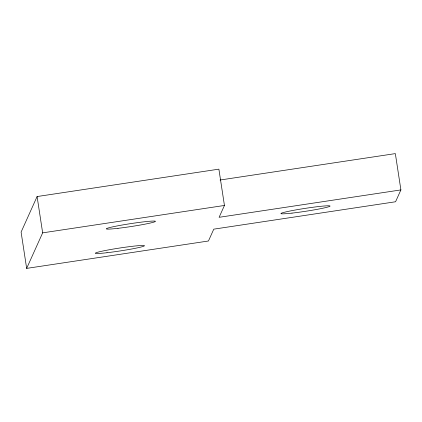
<?xml version="1.0" encoding="UTF-8"?>
<svg xmlns="http://www.w3.org/2000/svg" width="422" height="422" viewBox="0 0 422 422"><rect width="100%" height="100%" fill="white"/><g stroke="black" fill="none" stroke-linecap="round" stroke-linejoin="round"><path stroke-width="0.63" d="M400.9 189.916L219.108 217.309L224.441 205.461L218.886 169.153L37.094 196.547L21.1 232.084L26.655 268.392L208.447 240.999L213.78 229.157L395.567 201.758L400.9 189.916L395.345 153.608L220.068 180.02M26.655 268.392L42.654 232.854L37.094 196.547M42.654 232.854L224.441 205.461M107.003 252.72A24.835 1.472 -8.7 0 0 144.435 245.789A24.835 1.472 -8.7 0 0 108.248 249.951A24.835 1.472 -8.7 0 0 107.003 252.72M117.986 228.318A24.835 1.472 -8.7 0 0 155.423 221.386A24.835 1.472 -8.7 0 0 119.236 225.548A24.835 1.472 -8.7 0 0 117.986 228.318M291.992 213.115A24.835 1.472 -8.7 0 0 330.015 206.163A24.835 1.472 -8.7 0 0 294.503 210.156A24.835 1.472 -8.7 0 0 291.992 213.115"/></g></svg>
